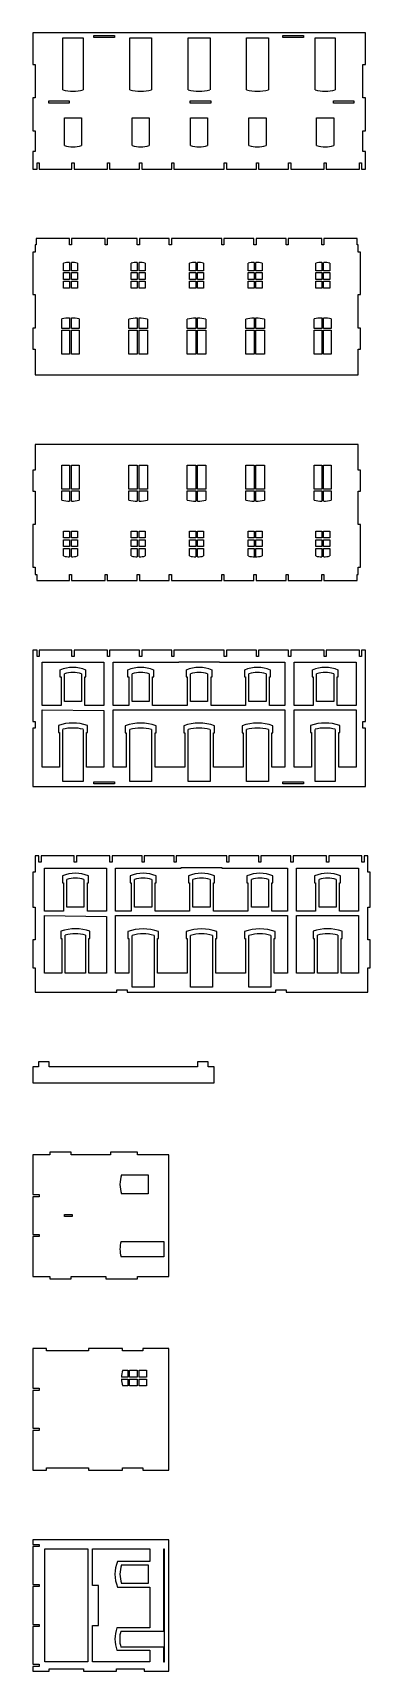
# Model space of a CAD drawing. Header units: millimetres. Extents: x 0 to 133, y -5 to 1876.
# Drawn here: x 10 to 107.2, y 927.4 to 1398.8 of the extents above; entities that cross this region are included whole.
import ezdxf

# ---------------------------------------------------------------- set-up
doc = ezdxf.new("R2010")
doc.units = ezdxf.units.MM
doc.layers.get('0').update_dxf_attribs({"linetype": 'CONTINUOUS'})

msp = doc.modelspace()

# ---------------------------------------------------------------- linework, layer by layer
for p, q in [((105.8, 1398.79), (10, 1398.79)), ((10, 1398.79), (10, 1389.7)), ((18.67, 1397.35), (24.5, 1397.35)), ((18.67, 1382.36), (18.67, 1397.35)), ((24.5, 1397.35), (24.5, 1382.36)), ((27.57, 1397.43), (27.57, 1398.05)), ((27.57, 1398.05), (33.5, 1398.05)), ((33.5, 1397.43), (27.57, 1397.43)), ((33.5, 1398.05), (33.5, 1397.43)), ((37.94, 1397.35), (44.23, 1397.35)), ((37.94, 1382.42), (37.94, 1397.35)), ((44.23, 1397.35), (44.23, 1382.42)), ((54.76, 1382.42), (54.76, 1397.35)), ((54.76, 1397.35), (61.05, 1397.35)), ((61.05, 1397.35), (61.05, 1382.42)), ((71.57, 1382.42), (71.57, 1397.35)), ((71.57, 1397.35), (77.86, 1397.35)), ((77.86, 1397.35), (77.86, 1382.42)), ((82.04, 1397.43), (82.04, 1398.05)), ((82.04, 1398.05), (87.96, 1398.05)), ((87.96, 1397.43), (82.04, 1397.43)), ((87.96, 1398.05), (87.96, 1397.43)), ((91.3, 1397.35), (97.14, 1397.35)), ((91.3, 1382.36), (91.3, 1397.35)), ((97.14, 1397.35), (97.14, 1382.36)), ((105.8, 1389.7), (105.8, 1398.79)), ((10, 1389.7), (10.7, 1389.7)), ((10.7, 1389.7), (10.7, 1380.08)), ((105.1, 1380.08), (105.1, 1389.7)), ((105.1, 1389.7), (105.8, 1389.7)), ((10.7, 1380.08), (10, 1380.08)), ((10, 1380.08), (10, 1370.6)), ((14.59, 1378.54), (14.59, 1379.17)), ((14.59, 1379.17), (20.51, 1379.17)), ((20.51, 1378.54), (14.59, 1378.54)), ((20.51, 1379.17), (20.51, 1378.54)), ((55.36, 1378.54), (55.36, 1379.17)), ((55.36, 1379.17), (61.28, 1379.17)), ((61.28, 1378.54), (55.36, 1378.54)), ((61.28, 1379.17), (61.28, 1378.54)), ((96.57, 1378.54), (96.57, 1379.17)), ((96.57, 1379.17), (102.5, 1379.17)), ((102.5, 1378.54), (96.57, 1378.54)), ((102.5, 1379.17), (102.5, 1378.54)), ((105.8, 1380.08), (105.1, 1380.08)), ((105.8, 1370.6), (105.8, 1380.08)), ((19.12, 1366.34), (19.12, 1374.31)), ((19.12, 1374.31), (24.05, 1374.31)), ((24.05, 1374.31), (24.05, 1366.34)), ((38.62, 1366.34), (38.62, 1374.31)), ((38.62, 1374.31), (43.55, 1374.31)), ((43.55, 1374.31), (43.55, 1366.34)), ((55.44, 1374.31), (60.36, 1374.31)), ((55.44, 1366.34), (55.44, 1374.31)), ((60.36, 1374.31), (60.36, 1366.34)), ((72.26, 1366.34), (72.26, 1374.31)), ((72.26, 1374.31), (77.18, 1374.31)), ((77.18, 1374.31), (77.18, 1366.34)), ((91.76, 1366.34), (91.76, 1374.31)), ((91.76, 1374.31), (96.68, 1374.31)), ((96.68, 1374.31), (96.68, 1366.34)), ((10, 1370.6), (10.7, 1370.6)), ((10.7, 1370.6), (10.7, 1364.62)), ((105.1, 1364.62), (105.1, 1370.6)), ((105.1, 1370.6), (105.8, 1370.6)), ((10.7, 1364.62), (10, 1364.62)), ((10, 1364.62), (10, 1359.58)), ((105.8, 1364.62), (105.1, 1364.62)), ((105.8, 1359.58), (105.8, 1364.62)), ((10, 1359.58), (11.23, 1359.58)), ((11.23, 1359.58), (11.23, 1361.39)), ((11.23, 1361.39), (11.86, 1361.39)), ((11.86, 1361.39), (11.86, 1359.58)), ((11.86, 1359.58), (21.27, 1359.58)), ((21.27, 1359.58), (21.27, 1361.39)), ((21.27, 1361.39), (21.9, 1361.39)), ((21.9, 1361.39), (21.9, 1359.58)), ((21.9, 1359.58), (31.52, 1359.58)), ((31.52, 1359.58), (31.52, 1361.39)), ((31.52, 1361.39), (32.15, 1361.39)), ((32.15, 1361.39), (32.15, 1359.58)), ((32.15, 1359.58), (40.77, 1359.58)), ((40.77, 1359.58), (40.77, 1361.39)), ((40.77, 1361.39), (41.4, 1361.39)), ((41.4, 1361.39), (41.4, 1359.58)), ((41.4, 1359.58), (50.02, 1359.58)), ((50.02, 1359.58), (50.02, 1361.39)), ((50.02, 1361.39), (50.65, 1361.39)), ((50.65, 1361.39), (50.65, 1359.58)), ((50.65, 1359.58), (65.16, 1359.58)), ((65.16, 1359.58), (65.16, 1361.39)), ((65.16, 1361.39), (65.78, 1361.39)), ((65.78, 1361.39), (65.78, 1359.58)), ((65.78, 1359.58), (74.41, 1359.58)), ((74.41, 1359.58), (74.41, 1361.39)), ((74.41, 1361.39), (75.03, 1361.39)), ((75.03, 1361.39), (75.03, 1359.58)), ((75.03, 1359.58), (83.66, 1359.58)), ((83.66, 1359.58), (83.66, 1361.39)), ((83.66, 1361.39), (84.28, 1361.39)), ((84.28, 1361.39), (84.28, 1359.58)), ((84.28, 1359.58), (93.91, 1359.58)), ((93.91, 1359.58), (93.91, 1361.39)), ((93.91, 1361.39), (94.53, 1361.39)), ((94.53, 1361.39), (94.53, 1359.58)), ((94.53, 1359.58), (104.09, 1359.58)), ((104.09, 1359.58), (104.09, 1361.39)), ((104.09, 1361.39), (104.72, 1361.39)), ((104.72, 1361.39), (104.72, 1359.58)), ((104.72, 1359.58), (105.8, 1359.58)), ((20.57, 1339.58), (11.01, 1339.58)), ((11.01, 1339.58), (11.01, 1337.77)), ((20.57, 1337.77), (20.57, 1339.58)), ((30.82, 1339.58), (21.2, 1339.58)), ((21.2, 1339.58), (21.2, 1337.77)), ((30.82, 1337.77), (30.82, 1339.58)), ((40.07, 1339.58), (31.45, 1339.58)), ((31.45, 1339.58), (31.45, 1337.77)), ((40.07, 1337.77), (40.07, 1339.58)), ((49.32, 1339.58), (40.7, 1339.58)), ((40.7, 1339.58), (40.7, 1337.77)), ((49.32, 1337.77), (49.32, 1339.58)), ((64.46, 1339.58), (49.95, 1339.58)), ((49.95, 1339.58), (49.95, 1337.77)), ((64.46, 1337.77), (64.46, 1339.58)), ((73.71, 1339.58), (65.08, 1339.58)), ((65.08, 1339.58), (65.08, 1337.77)), ((73.71, 1337.77), (73.71, 1339.58)), ((82.96, 1339.58), (74.33, 1339.58)), ((74.33, 1339.58), (74.33, 1337.77)), ((82.96, 1337.77), (82.96, 1339.58)), ((93.21, 1339.58), (83.58, 1339.58)), ((83.58, 1339.58), (83.58, 1337.77)), ((93.21, 1337.77), (93.21, 1339.58)), ((103.39, 1339.58), (93.83, 1339.58)), ((93.83, 1339.58), (93.83, 1337.77)), ((103.39, 1337.77), (103.39, 1339.58)), ((10.7, 1335.68), (10, 1335.68)), ((10, 1335.68), (10, 1323.46)), ((11.01, 1337.77), (10.7, 1337.77)), ((10.7, 1337.77), (10.7, 1335.68)), ((21.2, 1337.77), (20.57, 1337.77)), ((31.45, 1337.77), (30.82, 1337.77)), ((40.7, 1337.77), (40.07, 1337.77)), ((49.95, 1337.77), (49.32, 1337.77)), ((65.08, 1337.77), (64.46, 1337.77)), ((74.33, 1337.77), (73.71, 1337.77)), ((83.58, 1337.77), (82.96, 1337.77)), ((93.83, 1337.77), (93.21, 1337.77)), ((103.7, 1337.77), (103.39, 1337.77)), ((103.7, 1335.68), (103.7, 1337.77)), ((104.4, 1335.68), (103.7, 1335.68)), ((104.4, 1323.46), (104.4, 1335.68)), ((18.87, 1330.31), (18.87, 1332.47)), ((20.62, 1330.31), (18.87, 1330.31)), ((18.87, 1327.81), (18.87, 1329.78)), ((18.87, 1329.78), (20.62, 1329.78)), ((20.62, 1332.73), (20.62, 1330.31)), ((20.62, 1329.78), (20.62, 1327.81)), ((21.15, 1330.31), (21.15, 1332.73)), ((22.89, 1330.31), (21.15, 1330.31)), ((21.15, 1327.81), (21.15, 1329.78)), ((21.15, 1329.78), (22.89, 1329.78)), ((22.89, 1332.47), (22.89, 1330.31)), ((22.89, 1329.78), (22.89, 1327.81)), ((38.37, 1330.31), (38.37, 1332.47)), ((40.12, 1330.31), (38.37, 1330.31)), ((38.37, 1327.81), (38.37, 1329.78)), ((38.37, 1329.78), (40.12, 1329.78)), ((40.12, 1332.73), (40.12, 1330.31)), ((40.12, 1329.78), (40.12, 1327.81)), ((40.65, 1330.31), (40.65, 1332.73)), ((42.39, 1330.31), (40.65, 1330.31)), ((40.65, 1329.78), (42.39, 1329.78)), ((40.65, 1327.81), (40.65, 1329.78)), ((42.39, 1332.47), (42.39, 1330.31)), ((42.39, 1329.78), (42.39, 1327.81)), ((55.19, 1330.31), (55.19, 1332.47)), ((56.94, 1330.31), (55.19, 1330.31)), ((55.19, 1327.81), (55.19, 1329.78)), ((55.19, 1329.78), (56.94, 1329.78)), ((56.94, 1332.73), (56.94, 1330.31)), ((56.94, 1329.78), (56.94, 1327.81)), ((57.47, 1330.31), (57.47, 1332.73)), ((59.21, 1330.31), (57.47, 1330.31)), ((57.47, 1327.81), (57.47, 1329.78)), ((57.47, 1329.78), (59.21, 1329.78)), ((59.21, 1332.47), (59.21, 1330.31)), ((59.21, 1329.78), (59.21, 1327.81)), ((72.01, 1330.31), (72.01, 1332.47)), ((73.75, 1330.31), (72.01, 1330.31)), ((72.01, 1327.81), (72.01, 1329.78)), ((72.01, 1329.78), (73.75, 1329.78)), ((73.75, 1332.73), (73.75, 1330.31)), ((73.75, 1329.78), (73.75, 1327.81)), ((74.28, 1330.31), (74.28, 1332.73)), ((76.03, 1330.31), (74.28, 1330.31)), ((74.28, 1329.78), (76.03, 1329.78)), ((74.28, 1327.81), (74.28, 1329.78)), ((76.03, 1332.47), (76.03, 1330.31)), ((76.03, 1329.78), (76.03, 1327.81)), ((91.51, 1330.31), (91.51, 1332.47)), ((93.25, 1330.31), (91.51, 1330.31)), ((91.51, 1329.78), (93.25, 1329.78)), ((91.51, 1327.81), (91.51, 1329.78)), ((93.25, 1332.73), (93.25, 1330.31)), ((93.25, 1329.78), (93.25, 1327.81)), ((93.78, 1330.31), (93.78, 1332.73)), ((95.53, 1330.31), (93.78, 1330.31)), ((93.78, 1327.81), (93.78, 1329.78)), ((93.78, 1329.78), (95.53, 1329.78)), ((95.53, 1332.47), (95.53, 1330.31)), ((95.53, 1329.78), (95.53, 1327.81)), ((20.62, 1327.81), (18.87, 1327.81)), ((18.87, 1325.31), (18.87, 1327.28)), ((18.87, 1327.28), (20.62, 1327.28)), ((20.62, 1325.31), (18.87, 1325.31)), ((20.62, 1327.28), (20.62, 1325.31)), ((22.89, 1327.81), (21.15, 1327.81)), ((21.15, 1325.31), (21.15, 1327.28)), ((21.15, 1327.28), (22.89, 1327.28)), ((22.89, 1325.31), (21.15, 1325.31)), ((22.89, 1327.28), (22.89, 1325.31)), ((40.12, 1327.81), (38.37, 1327.81)), ((38.37, 1325.31), (38.37, 1327.28)), ((38.37, 1327.28), (40.12, 1327.28)), ((40.12, 1325.31), (38.37, 1325.31)), ((40.12, 1327.28), (40.12, 1325.31)), ((42.39, 1327.81), (40.65, 1327.81)), ((40.65, 1327.28), (42.39, 1327.28)), ((40.65, 1325.31), (40.65, 1327.28)), ((42.39, 1325.31), (40.65, 1325.31)), ((42.39, 1327.28), (42.39, 1325.31)), ((56.94, 1327.81), (55.19, 1327.81)), ((55.19, 1327.28), (56.94, 1327.28)), ((55.19, 1325.31), (55.19, 1327.28)), ((56.94, 1325.31), (55.19, 1325.31)), ((56.94, 1327.28), (56.94, 1325.31)), ((59.21, 1327.81), (57.47, 1327.81)), ((57.47, 1325.31), (57.47, 1327.28)), ((57.47, 1327.28), (59.21, 1327.28)), ((59.21, 1325.31), (57.47, 1325.31)), ((59.21, 1327.28), (59.21, 1325.31)), ((73.75, 1327.81), (72.01, 1327.81)), ((72.01, 1325.31), (72.01, 1327.28)), ((72.01, 1327.28), (73.75, 1327.28)), ((73.75, 1325.31), (72.01, 1325.31)), ((73.75, 1327.28), (73.75, 1325.31)), ((76.03, 1327.81), (74.28, 1327.81)), ((74.28, 1325.31), (74.28, 1327.28)), ((74.28, 1327.28), (76.03, 1327.28)), ((76.03, 1325.31), (74.28, 1325.31)), ((76.03, 1327.28), (76.03, 1325.31)), ((93.25, 1327.81), (91.51, 1327.81)), ((91.51, 1325.31), (91.51, 1327.28)), ((91.51, 1327.28), (93.25, 1327.28)), ((93.25, 1325.31), (91.51, 1325.31)), ((93.25, 1327.28), (93.25, 1325.31)), ((95.53, 1327.81), (93.78, 1327.81)), ((93.78, 1327.28), (95.53, 1327.28)), ((93.78, 1325.31), (93.78, 1327.28)), ((95.53, 1325.31), (93.78, 1325.31)), ((95.53, 1327.28), (95.53, 1325.31)), ((10, 1323.46), (10.7, 1323.46)), ((10.7, 1323.46), (10.7, 1313.79)), ((103.7, 1313.79), (103.7, 1323.46)), ((103.7, 1323.46), (104.4, 1323.46)), ((18.42, 1313.73), (18.42, 1316.45)), ((20.62, 1316.73), (20.62, 1313.73)), ((21.15, 1313.73), (21.15, 1316.73)), ((23.35, 1316.45), (23.35, 1313.73)), ((37.69, 1313.73), (37.69, 1316.39)), ((40.12, 1316.73), (40.12, 1313.73)), ((40.65, 1313.73), (40.65, 1316.73)), ((43.07, 1316.39), (43.07, 1313.73)), ((54.51, 1313.73), (54.51, 1316.39)), ((56.94, 1316.73), (56.94, 1313.73)), ((57.47, 1313.73), (57.47, 1316.73)), ((59.89, 1316.39), (59.89, 1313.73)), ((71.33, 1313.73), (71.33, 1316.39)), ((73.75, 1316.73), (73.75, 1313.73)), ((74.28, 1313.73), (74.28, 1316.73)), ((76.71, 1316.39), (76.71, 1313.73)), ((91.06, 1313.73), (91.06, 1316.45)), ((93.25, 1316.73), (93.25, 1313.73)), ((93.78, 1313.73), (93.78, 1316.73)), ((95.98, 1316.45), (95.98, 1313.73)), ((10.7, 1313.79), (10, 1313.79)), ((10, 1313.79), (10, 1307.76)), ((20.62, 1313.73), (18.42, 1313.73)), ((18.42, 1306.35), (18.42, 1313.2)), ((18.42, 1313.2), (20.62, 1313.2)), ((20.62, 1313.2), (20.62, 1306.35)), ((23.35, 1313.73), (21.15, 1313.73)), ((21.15, 1306.35), (21.15, 1313.2)), ((21.15, 1313.2), (23.35, 1313.2)), ((23.35, 1313.2), (23.35, 1306.35)), ((40.12, 1313.73), (37.69, 1313.73)), ((37.69, 1313.2), (40.12, 1313.2)), ((37.69, 1306.35), (37.69, 1313.2)), ((40.12, 1313.2), (40.12, 1306.35)), ((43.07, 1313.73), (40.65, 1313.73)), ((40.65, 1306.35), (40.65, 1313.2)), ((40.65, 1313.2), (43.07, 1313.2)), ((43.07, 1313.2), (43.07, 1306.35)), ((56.94, 1313.73), (54.51, 1313.73)), ((54.51, 1306.35), (54.51, 1313.2)), ((54.51, 1313.2), (56.94, 1313.2)), ((56.94, 1313.2), (56.94, 1306.35)), ((59.89, 1313.73), (57.47, 1313.73)), ((57.47, 1306.35), (57.47, 1313.2)), ((57.47, 1313.2), (59.89, 1313.2)), ((59.89, 1313.2), (59.89, 1306.35)), ((73.75, 1313.73), (71.33, 1313.73)), ((71.33, 1306.35), (71.33, 1313.2)), ((71.33, 1313.2), (73.75, 1313.2)), ((73.75, 1313.2), (73.75, 1306.35)), ((76.71, 1313.73), (74.28, 1313.73)), ((74.28, 1313.2), (76.71, 1313.2)), ((74.28, 1306.35), (74.28, 1313.2)), ((76.71, 1313.2), (76.71, 1306.35)), ((93.25, 1313.73), (91.06, 1313.73)), ((91.06, 1306.35), (91.06, 1313.2)), ((91.06, 1313.2), (93.25, 1313.2)), ((93.25, 1313.2), (93.25, 1306.35)), ((95.98, 1313.73), (93.78, 1313.73)), ((93.78, 1313.2), (95.98, 1313.2)), ((93.78, 1306.35), (93.78, 1313.2)), ((95.98, 1313.2), (95.98, 1306.35)), ((104.4, 1313.79), (103.7, 1313.79)), ((104.4, 1307.76), (104.4, 1313.79)), ((10, 1307.76), (10.7, 1307.76)), ((10.7, 1307.76), (10.7, 1300.37)), ((20.62, 1306.35), (18.42, 1306.35)), ((23.35, 1306.35), (21.15, 1306.35)), ((40.12, 1306.35), (37.69, 1306.35)), ((43.07, 1306.35), (40.65, 1306.35)), ((56.94, 1306.35), (54.51, 1306.35)), ((59.89, 1306.35), (57.47, 1306.35)), ((73.75, 1306.35), (71.33, 1306.35)), ((76.71, 1306.35), (74.28, 1306.35)), ((93.25, 1306.35), (91.06, 1306.35)), ((95.98, 1306.35), (93.78, 1306.35)), ((103.7, 1300.37), (103.7, 1307.76)), ((103.7, 1307.76), (104.4, 1307.76)), ((10.7, 1300.37), (103.7, 1300.37)), ((103.7, 1280.37), (10.7, 1280.37)), ((10.7, 1280.37), (10.7, 1272.98)), ((103.7, 1272.98), (103.7, 1280.37)), ((10.7, 1272.98), (10, 1272.98)), ((10, 1272.98), (10, 1266.94)), ((18.42, 1267.53), (18.42, 1274.38)), ((18.42, 1274.38), (20.62, 1274.38)), ((20.62, 1274.38), (20.62, 1267.53)), ((21.15, 1274.38), (23.35, 1274.38)), ((21.15, 1267.53), (21.15, 1274.38)), ((23.35, 1274.38), (23.35, 1267.53)), ((37.69, 1267.53), (37.69, 1274.38)), ((37.69, 1274.38), (40.12, 1274.38)), ((40.12, 1274.38), (40.12, 1267.53)), ((40.65, 1267.53), (40.65, 1274.38)), ((40.65, 1274.38), (43.07, 1274.38)), ((43.07, 1274.38), (43.07, 1267.53)), ((54.51, 1267.53), (54.51, 1274.38)), ((54.51, 1274.38), (56.94, 1274.38)), ((56.94, 1274.38), (56.94, 1267.53)), ((57.47, 1267.53), (57.47, 1274.38)), ((57.47, 1274.38), (59.89, 1274.38)), ((59.89, 1274.38), (59.89, 1267.53)), ((71.33, 1267.53), (71.33, 1274.38)), ((71.33, 1274.38), (73.75, 1274.38)), ((73.75, 1274.38), (73.75, 1267.53)), ((74.28, 1267.53), (74.28, 1274.38)), ((74.28, 1274.38), (76.71, 1274.38)), ((76.71, 1274.38), (76.71, 1267.53)), ((91.06, 1267.53), (91.06, 1274.38)), ((91.06, 1274.38), (93.25, 1274.38)), ((93.25, 1274.38), (93.25, 1267.53)), ((93.78, 1267.53), (93.78, 1274.38)), ((93.78, 1274.38), (95.98, 1274.38)), ((95.98, 1274.38), (95.98, 1267.53)), ((104.4, 1272.98), (103.7, 1272.98)), ((104.4, 1266.94), (104.4, 1272.98)), ((10, 1266.94), (10.7, 1266.94)), ((10.7, 1266.94), (10.7, 1257.28)), ((20.62, 1267.53), (18.42, 1267.53)), ((18.42, 1264.29), (18.42, 1267)), ((18.42, 1267), (20.62, 1267)), ((20.62, 1267), (20.62, 1264.01)), ((23.35, 1267.53), (21.15, 1267.53)), ((21.15, 1264.01), (21.15, 1267)), ((21.15, 1267), (23.35, 1267)), ((23.35, 1267), (23.35, 1264.29)), ((40.12, 1267.53), (37.69, 1267.53)), ((37.69, 1264.34), (37.69, 1267)), ((37.69, 1267), (40.12, 1267)), ((40.12, 1267), (40.12, 1264.01)), ((43.07, 1267.53), (40.65, 1267.53)), ((40.65, 1264.01), (40.65, 1267)), ((40.65, 1267), (43.07, 1267)), ((43.07, 1267), (43.07, 1264.34)), ((56.94, 1267.53), (54.51, 1267.53)), ((54.51, 1264.34), (54.51, 1267)), ((54.51, 1267), (56.94, 1267)), ((56.94, 1267), (56.94, 1264.01)), ((59.89, 1267.53), (57.47, 1267.53)), ((57.47, 1267), (59.89, 1267)), ((57.47, 1264.01), (57.47, 1267)), ((59.89, 1267), (59.89, 1264.34)), ((73.75, 1267.53), (71.33, 1267.53)), ((71.33, 1264.34), (71.33, 1267)), ((71.33, 1267), (73.75, 1267)), ((73.75, 1267), (73.75, 1264.01)), ((76.71, 1267.53), (74.28, 1267.53)), ((74.28, 1267), (76.71, 1267)), ((74.28, 1264.01), (74.28, 1267)), ((76.71, 1267), (76.71, 1264.34)), ((93.25, 1267.53), (91.06, 1267.53)), ((91.06, 1267), (93.25, 1267)), ((91.06, 1264.29), (91.06, 1267)), ((93.25, 1267), (93.25, 1264.01)), ((95.98, 1267.53), (93.78, 1267.53)), ((93.78, 1264.01), (93.78, 1267)), ((93.78, 1267), (95.98, 1267)), ((95.98, 1267), (95.98, 1264.29)), ((103.7, 1257.28), (103.7, 1266.94)), ((103.7, 1266.94), (104.4, 1266.94)), ((10.7, 1257.28), (10, 1257.28)), ((10, 1257.28), (10, 1245.06)), ((18.87, 1253.46), (18.87, 1255.43)), ((18.87, 1255.43), (20.62, 1255.43)), ((20.62, 1255.43), (20.62, 1253.46)), ((21.15, 1253.46), (21.15, 1255.43)), ((21.15, 1255.43), (22.89, 1255.43)), ((22.89, 1255.43), (22.89, 1253.46)), ((38.37, 1253.46), (38.37, 1255.43)), ((38.37, 1255.43), (40.12, 1255.43)), ((40.12, 1255.43), (40.12, 1253.46)), ((40.65, 1253.46), (40.65, 1255.43)), ((40.65, 1255.43), (42.39, 1255.43)), ((42.39, 1255.43), (42.39, 1253.46)), ((55.19, 1255.43), (56.94, 1255.43)), ((55.19, 1253.46), (55.19, 1255.43)), ((56.94, 1255.43), (56.94, 1253.46)), ((57.47, 1253.46), (57.47, 1255.43)), ((57.47, 1255.43), (59.21, 1255.43)), ((59.21, 1255.43), (59.21, 1253.46)), ((72.01, 1253.46), (72.01, 1255.43)), ((72.01, 1255.43), (73.75, 1255.43)), ((73.75, 1255.43), (73.75, 1253.46)), ((74.28, 1253.46), (74.28, 1255.43)), ((74.28, 1255.43), (76.03, 1255.43)), ((76.03, 1255.43), (76.03, 1253.46)), ((91.51, 1253.46), (91.51, 1255.43)), ((91.51, 1255.43), (93.25, 1255.43)), ((93.25, 1255.43), (93.25, 1253.46)), ((93.78, 1253.46), (93.78, 1255.43)), ((93.78, 1255.43), (95.53, 1255.43)), ((95.53, 1255.43), (95.53, 1253.46)), ((104.4, 1257.28), (103.7, 1257.28)), ((104.4, 1245.06), (104.4, 1257.28)), ((18.87, 1250.96), (18.87, 1252.93)), ((18.87, 1252.93), (20.62, 1252.93)), ((20.62, 1250.96), (18.87, 1250.96)), ((18.87, 1248.26), (18.87, 1250.43)), ((18.87, 1250.43), (20.62, 1250.43)), ((20.62, 1253.46), (18.87, 1253.46)), ((20.62, 1252.93), (20.62, 1250.96)), ((20.62, 1250.43), (20.62, 1248.01)), ((22.89, 1253.46), (21.15, 1253.46)), ((21.15, 1250.96), (21.15, 1252.93)), ((21.15, 1252.93), (22.89, 1252.93)), ((22.89, 1250.96), (21.15, 1250.96)), ((21.15, 1248.01), (21.15, 1250.43)), ((21.15, 1250.43), (22.89, 1250.43)), ((22.89, 1252.93), (22.89, 1250.96)), ((22.89, 1250.43), (22.89, 1248.26)), ((40.12, 1253.46), (38.37, 1253.46)), ((38.37, 1250.96), (38.37, 1252.93)), ((38.37, 1252.93), (40.12, 1252.93)), ((40.12, 1250.96), (38.37, 1250.96)), ((38.37, 1248.26), (38.37, 1250.43)), ((38.37, 1250.43), (40.12, 1250.43)), ((40.12, 1252.93), (40.12, 1250.96)), ((40.12, 1250.43), (40.12, 1248.01)), ((42.39, 1253.46), (40.65, 1253.46)), ((40.65, 1250.96), (40.65, 1252.93)), ((40.65, 1252.93), (42.39, 1252.93)), ((42.39, 1250.96), (40.65, 1250.96)), ((40.65, 1248.01), (40.65, 1250.43)), ((40.65, 1250.43), (42.39, 1250.43)), ((42.39, 1252.93), (42.39, 1250.96)), ((42.39, 1250.43), (42.39, 1248.26)), ((56.94, 1253.46), (55.19, 1253.46)), ((55.19, 1250.96), (55.19, 1252.93)), ((55.19, 1252.93), (56.94, 1252.93)), ((56.94, 1250.96), (55.19, 1250.96)), ((55.19, 1250.43), (56.94, 1250.43)), ((55.19, 1248.26), (55.19, 1250.43)), ((56.94, 1252.93), (56.94, 1250.96)), ((56.94, 1250.43), (56.94, 1248.01)), ((59.21, 1253.46), (57.47, 1253.46)), ((57.47, 1250.96), (57.47, 1252.93)), ((57.47, 1252.93), (59.21, 1252.93)), ((59.21, 1250.96), (57.47, 1250.96)), ((57.47, 1248.01), (57.47, 1250.43)), ((57.47, 1250.43), (59.21, 1250.43)), ((59.21, 1252.93), (59.21, 1250.96)), ((59.21, 1250.43), (59.21, 1248.26)), ((73.75, 1253.46), (72.01, 1253.46)), ((72.01, 1250.96), (72.01, 1252.93)), ((72.01, 1252.93), (73.75, 1252.93)), ((73.75, 1250.96), (72.01, 1250.96)), ((72.01, 1248.26), (72.01, 1250.43)), ((72.01, 1250.43), (73.75, 1250.43)), ((73.75, 1252.93), (73.75, 1250.96)), ((73.75, 1250.43), (73.75, 1248.1)), ((76.03, 1253.46), (74.28, 1253.46)), ((74.28, 1252.93), (76.03, 1252.93)), ((74.28, 1250.96), (74.28, 1252.93)), ((76.03, 1250.96), (74.28, 1250.96)), ((74.28, 1250.43), (76.03, 1250.43)), ((74.28, 1248.1), (74.28, 1250.43)), ((76.03, 1252.93), (76.03, 1250.96)), ((76.03, 1250.43), (76.03, 1248.26)), ((93.25, 1253.46), (91.51, 1253.46)), ((91.51, 1250.96), (91.51, 1252.93)), ((91.51, 1252.93), (93.25, 1252.93)), ((93.25, 1250.96), (91.51, 1250.96)), ((91.51, 1248.26), (91.51, 1250.43)), ((91.51, 1250.43), (93.25, 1250.43)), ((93.25, 1252.93), (93.25, 1250.96)), ((93.25, 1250.43), (93.25, 1248.01)), ((95.53, 1253.46), (93.78, 1253.46)), ((93.78, 1250.96), (93.78, 1252.93)), ((93.78, 1252.93), (95.53, 1252.93)), ((95.53, 1250.96), (93.78, 1250.96)), ((93.78, 1248.01), (93.78, 1250.43)), ((93.78, 1250.43), (95.53, 1250.43)), ((95.53, 1252.93), (95.53, 1250.96)), ((95.53, 1250.43), (95.53, 1248.26)), ((10, 1245.06), (10.7, 1245.06)), ((10.7, 1245.06), (10.7, 1242.97)), ((73.75, 1248.1), (74.28, 1248.1)), ((103.7, 1242.97), (103.7, 1245.06)), ((103.7, 1245.06), (104.4, 1245.06)), ((10.7, 1242.97), (11.16, 1242.97)), ((11.16, 1242.97), (11.16, 1241.16)), ((11.16, 1241.16), (20.57, 1241.16)), ((20.57, 1241.16), (20.57, 1242.97)), ((20.57, 1242.97), (21.2, 1242.97)), ((21.2, 1242.97), (21.2, 1241.16)), ((21.2, 1241.16), (30.82, 1241.16)), ((30.82, 1241.16), (30.82, 1242.97)), ((30.82, 1242.97), (31.45, 1242.97)), ((31.45, 1242.97), (31.45, 1241.16)), ((31.45, 1241.16), (40.07, 1241.16)), ((40.07, 1241.16), (40.07, 1242.97)), ((40.07, 1242.97), (40.7, 1242.97)), ((40.7, 1242.97), (40.7, 1241.16)), ((40.7, 1241.16), (49.32, 1241.16)), ((49.32, 1241.16), (49.32, 1242.97)), ((49.32, 1242.97), (49.95, 1242.97)), ((49.95, 1242.97), (49.95, 1241.16)), ((49.95, 1241.16), (64.46, 1241.16)), ((64.46, 1241.16), (64.46, 1242.97)), ((64.46, 1242.97), (65.08, 1242.97)), ((65.08, 1242.97), (65.08, 1241.16)), ((65.08, 1241.16), (73.71, 1241.16)), ((73.71, 1241.16), (73.71, 1242.97)), ((73.71, 1242.97), (74.33, 1242.97)), ((74.33, 1242.97), (74.33, 1241.16)), ((74.33, 1241.16), (82.96, 1241.16)), ((82.96, 1241.16), (82.96, 1242.97)), ((82.96, 1242.97), (83.58, 1242.97)), ((83.58, 1242.97), (83.58, 1241.16)), ((83.58, 1241.16), (93.21, 1241.16)), ((93.21, 1241.16), (93.21, 1242.97)), ((93.21, 1242.97), (93.83, 1242.97)), ((93.83, 1242.97), (93.83, 1241.16)), ((93.83, 1241.16), (103.39, 1241.16)), ((103.39, 1241.16), (103.39, 1242.97)), ((103.39, 1242.97), (103.7, 1242.97)), ((11.23, 1221.16), (10, 1221.16)), ((10, 1221.16), (10, 1200.66)), ((11.23, 1219.35), (11.23, 1221.16)), ((21.27, 1221.16), (11.86, 1221.16)), ((11.86, 1221.16), (11.86, 1219.35)), ((21.27, 1219.35), (21.27, 1221.16)), ((31.52, 1221.16), (21.9, 1221.16)), ((21.9, 1221.16), (21.9, 1219.35)), ((31.52, 1219.35), (31.52, 1221.16)), ((40.77, 1221.16), (32.15, 1221.16)), ((32.15, 1221.16), (32.15, 1219.35)), ((40.77, 1219.35), (40.77, 1221.16)), ((50.02, 1221.16), (41.4, 1221.16)), ((41.4, 1221.16), (41.4, 1219.35)), ((50.02, 1219.35), (50.02, 1221.16)), ((65.16, 1221.16), (50.65, 1221.16)), ((50.65, 1221.16), (50.65, 1219.35)), ((65.16, 1219.35), (65.16, 1221.16)), ((74.41, 1221.16), (65.78, 1221.16)), ((65.78, 1221.16), (65.78, 1219.35)), ((74.41, 1219.35), (74.41, 1221.16)), ((83.66, 1221.16), (75.03, 1221.16)), ((75.03, 1221.16), (75.03, 1219.35)), ((83.66, 1219.35), (83.66, 1221.16)), ((93.91, 1221.16), (84.28, 1221.16)), ((84.28, 1221.16), (84.28, 1219.35)), ((93.91, 1219.35), (93.91, 1221.16)), ((104.09, 1221.16), (94.53, 1221.16)), ((94.53, 1221.16), (94.53, 1219.35)), ((104.09, 1219.35), (104.09, 1221.16)), ((105.8, 1221.16), (104.72, 1221.16)), ((104.72, 1221.16), (104.72, 1219.35)), ((105.8, 1200.66), (105.8, 1221.16)), ((11.86, 1219.35), (11.23, 1219.35)), ((12.67, 1205.25), (12.67, 1217.67)), ((12.67, 1217.67), (30.5, 1217.67)), ((21.9, 1219.35), (21.27, 1219.35)), ((30.5, 1217.67), (30.5, 1205.25)), ((32.15, 1219.35), (31.52, 1219.35)), ((33.17, 1205.25), (33.17, 1217.67)), ((33.17, 1217.67), (52.06, 1217.67)), ((41.4, 1219.35), (40.77, 1219.35)), ((50.65, 1219.35), (50.02, 1219.35)), ((52.06, 1217.67), (52.06, 1217.83)), ((52.06, 1217.83), (63.75, 1217.83)), ((63.75, 1217.83), (63.75, 1217.67)), ((63.75, 1217.67), (82.64, 1217.67)), ((65.78, 1219.35), (65.16, 1219.35)), ((75.03, 1219.35), (74.41, 1219.35)), ((82.64, 1217.67), (82.64, 1205.25)), ((84.28, 1219.35), (83.66, 1219.35)), ((85.3, 1205.25), (85.3, 1217.67)), ((85.3, 1217.67), (103.14, 1217.67)), ((94.53, 1219.35), (93.91, 1219.35)), ((103.14, 1217.67), (103.14, 1205.25)), ((104.72, 1219.35), (104.09, 1219.35)), ((17.83, 1215.46), (17.83, 1213.47)), ((17.83, 1213.47), (18.14, 1213.47)), ((18.14, 1213.47), (18.14, 1205.25)), ((19.12, 1206.43), (19.12, 1214.39)), ((24.05, 1214.39), (24.05, 1206.43)), ((25.03, 1205.25), (25.03, 1213.47)), ((25.03, 1213.47), (25.33, 1213.47)), ((25.33, 1213.47), (25.33, 1215.46)), ((37.33, 1215.46), (37.33, 1213.47)), ((37.33, 1213.47), (37.64, 1213.47)), ((37.64, 1213.47), (37.64, 1205.25)), ((38.62, 1206.43), (38.62, 1214.39)), ((43.55, 1214.39), (43.55, 1206.43)), ((44.53, 1205.25), (44.53, 1213.47)), ((44.53, 1213.47), (44.83, 1213.47)), ((44.83, 1213.47), (44.83, 1215.46)), ((54.15, 1215.46), (54.15, 1213.47)), ((54.15, 1213.47), (54.45, 1213.47)), ((54.45, 1213.47), (54.45, 1205.25)), ((55.44, 1206.43), (55.44, 1214.39)), ((60.36, 1214.39), (60.36, 1206.43)), ((61.35, 1205.25), (61.35, 1213.47)), ((61.35, 1213.47), (61.65, 1213.47)), ((61.65, 1213.47), (61.65, 1215.46)), ((70.97, 1215.46), (70.97, 1213.47)), ((70.97, 1213.47), (71.27, 1213.47)), ((71.27, 1213.47), (71.27, 1205.25)), ((72.26, 1206.43), (72.26, 1214.39)), ((77.18, 1214.39), (77.18, 1206.43)), ((78.17, 1205.25), (78.17, 1213.47)), ((78.17, 1213.47), (78.47, 1213.47)), ((78.47, 1213.47), (78.47, 1215.46)), ((90.47, 1215.46), (90.47, 1213.47)), ((90.47, 1213.47), (90.77, 1213.47)), ((90.77, 1213.47), (90.77, 1205.25)), ((91.76, 1206.43), (91.76, 1214.39)), ((96.68, 1214.39), (96.68, 1206.43)), ((97.67, 1205.25), (97.67, 1213.47)), ((97.67, 1213.47), (97.97, 1213.47)), ((97.97, 1213.47), (97.97, 1215.46)), ((18.14, 1205.25), (12.67, 1205.25)), ((12.67, 1187.48), (12.67, 1203.99)), ((12.67, 1203.99), (30.5, 1203.79)), ((24.05, 1206.43), (19.12, 1206.43)), ((30.5, 1205.25), (25.03, 1205.25)), ((30.5, 1203.79), (30.5, 1187.48)), ((37.64, 1205.25), (33.17, 1205.25)), ((33.17, 1187.48), (33.17, 1203.99)), ((33.17, 1203.99), (82.64, 1203.99)), ((43.55, 1206.43), (38.62, 1206.43)), ((54.45, 1205.25), (44.53, 1205.25)), ((60.36, 1206.43), (55.44, 1206.43)), ((71.27, 1205.25), (61.35, 1205.25)), ((77.18, 1206.43), (72.26, 1206.43)), ((82.64, 1205.25), (78.17, 1205.25)), ((82.64, 1203.99), (82.64, 1187.48)), ((90.77, 1205.25), (85.3, 1205.25)), ((85.3, 1187.48), (85.3, 1203.99)), ((85.3, 1203.99), (103.14, 1203.99)), ((96.68, 1206.43), (91.76, 1206.43)), ((103.14, 1205.25), (97.67, 1205.25)), ((103.14, 1203.99), (103.14, 1187.48)), ((10, 1200.66), (10.7, 1200.66)), ((10.7, 1198.73), (10, 1198.73)), ((10, 1198.73), (10, 1181.95)), ((10.7, 1200.66), (10.7, 1198.73)), ((17.38, 1199.49), (17.38, 1197.46)), ((17.38, 1197.46), (17.68, 1197.46)), ((17.68, 1197.46), (17.68, 1187.48)), ((18.67, 1183.38), (18.67, 1198.38)), ((24.5, 1198.38), (24.5, 1183.38)), ((25.48, 1187.48), (25.48, 1197.46)), ((25.48, 1197.46), (25.79, 1197.46)), ((25.79, 1197.46), (25.79, 1199.49)), ((36.65, 1199.41), (36.65, 1197.4)), ((36.65, 1197.4), (36.95, 1197.4)), ((36.95, 1197.4), (36.95, 1187.48)), ((37.94, 1183.38), (37.94, 1198.32)), ((44.23, 1198.32), (44.23, 1183.38)), ((45.21, 1187.48), (45.21, 1197.4)), ((45.21, 1197.4), (45.51, 1197.4)), ((45.51, 1197.4), (45.51, 1199.41)), ((53.47, 1199.41), (53.47, 1197.4)), ((53.47, 1197.4), (53.77, 1197.4)), ((53.77, 1197.4), (53.77, 1187.48)), ((54.76, 1183.38), (54.76, 1198.32)), ((61.05, 1198.32), (61.05, 1183.38)), ((62.03, 1187.48), (62.03, 1197.4)), ((62.03, 1197.4), (62.33, 1197.4)), ((62.33, 1197.4), (62.33, 1199.41)), ((70.29, 1199.41), (70.29, 1197.4)), ((70.29, 1197.4), (70.59, 1197.4)), ((70.59, 1197.4), (70.59, 1187.48)), ((71.57, 1183.38), (71.57, 1198.32)), ((77.86, 1198.32), (77.86, 1183.38)), ((78.85, 1187.48), (78.85, 1197.4)), ((78.85, 1197.4), (79.15, 1197.4)), ((79.15, 1197.4), (79.15, 1199.41)), ((90.02, 1199.49), (90.02, 1197.46)), ((90.02, 1197.46), (90.32, 1197.46)), ((90.32, 1197.46), (90.32, 1187.48)), ((91.3, 1183.38), (91.3, 1198.38)), ((97.14, 1198.38), (97.14, 1183.38)), ((98.12, 1187.48), (98.12, 1197.46)), ((98.12, 1197.46), (98.42, 1197.46)), ((98.42, 1197.46), (98.42, 1199.49)), ((105.1, 1198.73), (105.1, 1200.66)), ((105.1, 1200.66), (105.8, 1200.66)), ((105.8, 1198.73), (105.1, 1198.73)), ((105.8, 1181.95), (105.8, 1198.73)), ((17.68, 1187.48), (12.67, 1187.48)), ((24.5, 1183.38), (18.67, 1183.38)), ((30.5, 1187.48), (25.48, 1187.48)), ((27.57, 1182.68), (27.57, 1183.31)), ((27.57, 1183.31), (33.5, 1183.31)), ((36.95, 1187.48), (33.17, 1187.48)), ((33.5, 1183.31), (33.5, 1182.68)), ((44.23, 1183.38), (37.94, 1183.38)), ((53.77, 1187.48), (45.21, 1187.48)), ((61.05, 1183.38), (54.76, 1183.38)), ((70.59, 1187.48), (62.03, 1187.48)), ((77.86, 1183.38), (71.57, 1183.38)), ((82.64, 1187.48), (78.85, 1187.48)), ((82.04, 1182.68), (82.04, 1183.31)), ((82.04, 1183.31), (87.96, 1183.31)), ((90.32, 1187.48), (85.3, 1187.48)), ((87.96, 1183.31), (87.96, 1182.68)), ((97.14, 1183.38), (91.3, 1183.38)), ((103.14, 1187.48), (98.12, 1187.48)), ((10, 1181.95), (105.8, 1181.95)), ((33.5, 1182.68), (27.57, 1182.68)), ((87.96, 1182.68), (82.04, 1182.68)), ((11.78, 1161.95), (10.7, 1161.95)), ((10.7, 1161.95), (10.7, 1157.29)), ((11.78, 1160.14), (11.78, 1161.95)), ((12.41, 1160.14), (11.78, 1160.14)), ((21.97, 1161.95), (12.41, 1161.95)), ((12.41, 1161.95), (12.41, 1160.14)), ((21.97, 1160.14), (21.97, 1161.95)), ((22.6, 1160.14), (21.97, 1160.14)), ((32.22, 1161.95), (22.6, 1161.95)), ((22.6, 1161.95), (22.6, 1160.14)), ((32.22, 1160.14), (32.22, 1161.95)), ((32.85, 1160.14), (32.22, 1160.14)), ((41.47, 1161.95), (32.85, 1161.95)), ((32.85, 1161.95), (32.85, 1160.14)), ((41.47, 1160.14), (41.47, 1161.95)), ((42.1, 1160.14), (41.47, 1160.14)), ((50.72, 1161.95), (42.1, 1161.95)), ((42.1, 1161.95), (42.1, 1160.14)), ((50.72, 1160.14), (50.72, 1161.95)), ((51.35, 1160.14), (50.72, 1160.14)), ((65.86, 1161.95), (51.35, 1161.95)), ((51.35, 1161.95), (51.35, 1160.14)), ((65.86, 1160.14), (65.86, 1161.95)), ((66.48, 1160.14), (65.86, 1160.14)), ((75.11, 1161.95), (66.48, 1161.95)), ((66.48, 1161.95), (66.48, 1160.14)), ((75.11, 1160.14), (75.11, 1161.95)), ((75.73, 1160.14), (75.11, 1160.14)), ((84.36, 1161.95), (75.73, 1161.95)), ((75.73, 1161.95), (75.73, 1160.14)), ((84.36, 1160.14), (84.36, 1161.95)), ((84.98, 1160.14), (84.36, 1160.14)), ((94.61, 1161.95), (84.98, 1161.95)), ((84.98, 1161.95), (84.98, 1160.14)), ((94.61, 1160.14), (94.61, 1161.95)), ((95.23, 1160.14), (94.61, 1160.14)), ((104.79, 1161.95), (95.23, 1161.95)), ((95.23, 1161.95), (95.23, 1160.14)), ((104.79, 1160.14), (104.79, 1161.95)), ((105.42, 1160.14), (104.79, 1160.14)), ((106.5, 1161.95), (105.42, 1161.95)), ((105.42, 1161.95), (105.42, 1160.14)), ((106.5, 1157.29), (106.5, 1161.95)), ((10.7, 1157.29), (10, 1157.29)), ((10, 1157.29), (10, 1147.21)), ((13.37, 1146.04), (13.37, 1158.46)), ((13.37, 1158.46), (31.2, 1158.46)), ((18.53, 1156.25), (18.53, 1154.26)), ((19.82, 1147.22), (19.82, 1155.18)), ((24.75, 1155.18), (24.75, 1147.22)), ((26.03, 1154.26), (26.03, 1156.25)), ((31.2, 1158.46), (31.2, 1146.04)), ((33.87, 1146.04), (33.87, 1158.46)), ((33.87, 1158.46), (52.76, 1158.46)), ((38.03, 1156.25), (38.03, 1154.26)), ((39.32, 1147.22), (39.32, 1155.18)), ((44.25, 1155.18), (44.25, 1147.22)), ((45.53, 1154.26), (45.53, 1156.25)), ((52.76, 1158.46), (52.76, 1158.62)), ((52.76, 1158.62), (64.45, 1158.62)), ((54.85, 1156.25), (54.85, 1154.26)), ((56.14, 1147.22), (56.14, 1155.18)), ((61.06, 1155.18), (61.06, 1147.22)), ((62.35, 1154.26), (62.35, 1156.25)), ((64.45, 1158.62), (64.45, 1158.46)), ((64.45, 1158.46), (83.34, 1158.46)), ((71.67, 1156.25), (71.67, 1154.26)), ((72.96, 1147.22), (72.96, 1155.18)), ((77.88, 1155.18), (77.88, 1147.22)), ((79.17, 1154.26), (79.17, 1156.25)), ((83.34, 1158.46), (83.34, 1146.04)), ((86, 1146.04), (86, 1158.46)), ((86, 1158.46), (103.84, 1158.46)), ((91.17, 1156.25), (91.17, 1154.26)), ((92.46, 1147.22), (92.46, 1155.18)), ((97.38, 1155.18), (97.38, 1147.22)), ((98.67, 1154.26), (98.67, 1156.25)), ((103.84, 1158.46), (103.84, 1146.04)), ((107.2, 1157.29), (106.5, 1157.29)), ((107.2, 1147.21), (107.2, 1157.29)), ((18.53, 1154.26), (18.84, 1154.26)), ((18.84, 1154.26), (18.84, 1146.04)), ((25.73, 1154.26), (26.03, 1154.26)), ((25.73, 1146.04), (25.73, 1154.26)), ((38.03, 1154.26), (38.34, 1154.26)), ((38.34, 1154.26), (38.34, 1146.04)), ((45.23, 1146.04), (45.23, 1154.26)), ((45.23, 1154.26), (45.53, 1154.26)), ((54.85, 1154.26), (55.15, 1154.26)), ((55.15, 1154.26), (55.15, 1146.04)), ((62.05, 1146.04), (62.05, 1154.26)), ((62.05, 1154.26), (62.35, 1154.26)), ((71.67, 1154.26), (71.97, 1154.26)), ((71.97, 1154.26), (71.97, 1146.04)), ((78.87, 1146.04), (78.87, 1154.26)), ((78.87, 1154.26), (79.17, 1154.26)), ((91.17, 1154.26), (91.47, 1154.26)), ((91.47, 1154.26), (91.47, 1146.04)), ((98.37, 1146.04), (98.37, 1154.26)), ((98.37, 1154.26), (98.67, 1154.26)), ((10, 1147.21), (10.7, 1147.21)), ((10.7, 1147.21), (10.7, 1137.86)), ((18.84, 1146.04), (13.37, 1146.04)), ((24.75, 1147.22), (19.82, 1147.22)), ((31.2, 1146.04), (25.73, 1146.04)), ((38.34, 1146.04), (33.87, 1146.04)), ((44.25, 1147.22), (39.32, 1147.22)), ((55.15, 1146.04), (45.23, 1146.04)), ((61.06, 1147.22), (56.14, 1147.22)), ((71.97, 1146.04), (62.05, 1146.04)), ((77.88, 1147.22), (72.96, 1147.22)), ((83.34, 1146.04), (78.87, 1146.04)), ((91.47, 1146.04), (86, 1146.04)), ((97.38, 1147.22), (92.46, 1147.22)), ((103.84, 1146.04), (98.37, 1146.04)), ((106.5, 1137.86), (106.5, 1147.21)), ((106.5, 1147.21), (107.2, 1147.21)), ((13.37, 1128.26), (13.37, 1144.78)), ((13.37, 1144.78), (31.2, 1144.58)), ((31.2, 1144.58), (31.2, 1128.26)), ((33.87, 1128.26), (33.87, 1144.78)), ((33.87, 1144.78), (83.34, 1144.78)), ((83.34, 1144.78), (83.34, 1128.26)), ((86, 1128.26), (86, 1144.78)), ((86, 1144.78), (103.84, 1144.78)), ((103.84, 1144.78), (103.84, 1128.26)), ((10.7, 1137.86), (10, 1137.86)), ((10, 1137.86), (10, 1129.79)), ((18.08, 1140.28), (18.08, 1138.25)), ((18.08, 1138.25), (18.38, 1138.25)), ((18.38, 1138.25), (18.38, 1128.26)), ((19.37, 1128.26), (19.37, 1139.17)), ((25.2, 1139.17), (25.2, 1128.26)), ((26.18, 1128.26), (26.18, 1138.25)), ((26.18, 1138.25), (26.49, 1138.25)), ((26.49, 1138.25), (26.49, 1140.28)), ((37.35, 1140.2), (37.35, 1138.19)), ((37.35, 1138.19), (37.65, 1138.19)), ((37.65, 1138.19), (37.65, 1128.26)), ((38.64, 1124.17), (38.64, 1139.11)), ((44.93, 1139.11), (44.93, 1124.17)), ((45.91, 1128.26), (45.91, 1138.19)), ((45.91, 1138.19), (46.21, 1138.19)), ((46.21, 1138.19), (46.21, 1140.2)), ((54.17, 1140.2), (54.17, 1138.19)), ((54.17, 1138.19), (54.47, 1138.19)), ((54.47, 1138.19), (54.47, 1128.26)), ((55.46, 1124.17), (55.46, 1139.11)), ((61.75, 1139.11), (61.75, 1124.17)), ((62.73, 1128.26), (62.73, 1138.19)), ((62.73, 1138.19), (63.03, 1138.19)), ((63.03, 1138.19), (63.03, 1140.2)), ((70.99, 1140.2), (70.99, 1138.19)), ((70.99, 1138.19), (71.29, 1138.19)), ((71.29, 1138.19), (71.29, 1128.26)), ((72.27, 1124.17), (72.27, 1139.11)), ((78.56, 1139.11), (78.56, 1124.17)), ((79.55, 1128.26), (79.55, 1138.19)), ((79.55, 1138.19), (79.85, 1138.19)), ((79.85, 1138.19), (79.85, 1140.2)), ((90.72, 1140.28), (90.72, 1138.25)), ((90.72, 1138.25), (91.02, 1138.25)), ((91.02, 1138.25), (91.02, 1128.26)), ((92, 1128.26), (92, 1139.17)), ((97.84, 1139.17), (97.84, 1128.26)), ((98.82, 1128.26), (98.82, 1138.25)), ((98.82, 1138.25), (99.12, 1138.25)), ((99.12, 1138.25), (99.12, 1140.28)), ((107.2, 1137.86), (106.5, 1137.86)), ((107.2, 1129.79), (107.2, 1137.86)), ((10, 1129.79), (10.7, 1129.79)), ((10.7, 1129.79), (10.7, 1122.73)), ((18.38, 1128.26), (13.37, 1128.26)), ((25.2, 1128.26), (19.37, 1128.26)), ((31.2, 1128.26), (26.18, 1128.26)), ((37.65, 1128.26), (33.87, 1128.26)), ((54.47, 1128.26), (45.91, 1128.26)), ((71.29, 1128.26), (62.73, 1128.26)), ((83.34, 1128.26), (79.55, 1128.26)), ((91.02, 1128.26), (86, 1128.26)), ((97.84, 1128.26), (92, 1128.26)), ((103.84, 1128.26), (98.82, 1128.26)), ((106.5, 1122.73), (106.5, 1129.79)), ((106.5, 1129.79), (107.2, 1129.79)), ((10.7, 1122.73), (34.22, 1122.73)), ((34.22, 1122.73), (34.22, 1123.43)), ((34.22, 1123.43), (37.15, 1123.43)), ((37.15, 1123.43), (37.15, 1122.73)), ((37.15, 1122.73), (80.05, 1122.73)), ((44.93, 1124.17), (38.64, 1124.17)), ((61.75, 1124.17), (55.46, 1124.17)), ((78.56, 1124.17), (72.27, 1124.17)), ((80.05, 1122.73), (80.05, 1123.43)), ((80.05, 1123.43), (82.98, 1123.43)), ((82.98, 1123.43), (82.98, 1122.73)), ((82.98, 1122.73), (106.5, 1122.73)), ((11.65, 1101.33), (10, 1101.33)), ((10, 1101.33), (10, 1096.71)), ((14.73, 1102.73), (11.65, 1102.73)), ((11.65, 1102.73), (11.65, 1101.33)), ((14.73, 1101.33), (14.73, 1102.73)), ((57.48, 1101.33), (14.73, 1101.33)), ((60.56, 1102.73), (57.48, 1102.73)), ((57.48, 1102.73), (57.48, 1101.33)), ((60.56, 1101.33), (60.56, 1102.73)), ((62.21, 1101.33), (60.56, 1101.33)), ((62.21, 1096.71), (62.21, 1101.33)), ((10, 1096.71), (62.21, 1096.71)), ((14.97, 1076.01), (10, 1076.01)), ((10, 1076.01), (10, 1064.55)), ((21.09, 1076.71), (14.97, 1076.71)), ((14.97, 1076.71), (14.97, 1076.01)), ((21.09, 1076.01), (21.09, 1076.71)), ((32.43, 1076.01), (21.09, 1076.01)), ((40.19, 1076.71), (32.43, 1076.71)), ((32.43, 1076.71), (32.43, 1076.01)), ((40.19, 1076.01), (40.19, 1076.71)), ((49.21, 1076.01), (40.19, 1076.01)), ((49.21, 1040.98), (49.21, 1076.01)), ((35.58, 1070.17), (43.23, 1070.17)), ((43.23, 1070.17), (43.23, 1064.79)), ((10, 1064.55), (11.81, 1064.55)), ((11.81, 1063.93), (10, 1063.93)), ((10, 1063.93), (10, 1053.06)), ((11.81, 1064.55), (11.81, 1063.93)), ((43.23, 1064.79), (35.58, 1064.79)), ((19.17, 1058.19), (19.17, 1058.8)), ((19.17, 1058.8), (21.37, 1058.8)), ((21.37, 1058.19), (19.17, 1058.19)), ((21.37, 1058.8), (21.37, 1058.19)), ((10, 1053.06), (11.81, 1053.06)), ((11.81, 1052.44), (10, 1052.44)), ((10, 1052.44), (10, 1040.98)), ((11.81, 1053.06), (11.81, 1052.44)), ((35.43, 1051.08), (47.77, 1051.08)), ((47.77, 1046.6), (35.43, 1046.6)), ((47.77, 1051.08), (47.77, 1046.6)), ((10, 1040.98), (14.97, 1040.98)), ((14.97, 1040.98), (14.97, 1040.28)), ((14.97, 1040.28), (21.09, 1040.28)), ((21.09, 1040.28), (21.09, 1040.98)), ((21.09, 1040.98), (31.08, 1040.98)), ((31.08, 1040.98), (31.08, 1040.28)), ((31.08, 1040.28), (40.19, 1040.28)), ((40.19, 1040.28), (40.19, 1040.98)), ((40.19, 1040.98), (49.21, 1040.98)), ((13.97, 1020.28), (10, 1020.28)), ((10, 1020.28), (10, 1008.81)), ((13.97, 1019.58), (13.97, 1020.28)), ((26.05, 1019.58), (13.97, 1019.58)), ((35.86, 1020.28), (26.05, 1020.28)), ((26.05, 1020.28), (26.05, 1019.58)), ((35.86, 1019.58), (35.86, 1020.28)), ((41.75, 1019.58), (35.86, 1019.58)), ((49.21, 1020.28), (41.75, 1020.28)), ((41.75, 1020.28), (41.75, 1019.58)), ((49.21, 985.24), (49.21, 1020.28)), ((35.91, 1013.98), (37.38, 1013.98)), ((37.38, 1013.98), (37.38, 1012)), ((37.91, 1013.98), (40.1, 1013.98)), ((37.91, 1012), (37.91, 1013.98)), ((40.1, 1013.98), (40.1, 1012)), ((40.63, 1013.98), (42.77, 1013.98)), ((40.63, 1012), (40.63, 1013.98)), ((42.77, 1013.98), (42.77, 1012)), ((10, 1008.81), (11.81, 1008.81)), ((11.81, 1008.81), (11.81, 1008.19)), ((37.38, 1012), (35.58, 1012)), ((35.58, 1011.47), (37.38, 1011.47)), ((37.38, 1009.5), (35.91, 1009.5)), ((37.38, 1011.47), (37.38, 1009.5)), ((40.1, 1012), (37.91, 1012)), ((37.91, 1009.5), (37.91, 1011.47)), ((37.91, 1011.47), (40.1, 1011.47)), ((40.1, 1009.5), (37.91, 1009.5)), ((40.1, 1011.47), (40.1, 1009.5)), ((42.77, 1012), (40.63, 1012)), ((40.63, 1009.5), (40.63, 1011.47)), ((40.63, 1011.47), (42.77, 1011.47)), ((42.77, 1009.5), (40.63, 1009.5)), ((42.77, 1011.47), (42.77, 1009.5)), ((11.81, 1008.19), (10, 1008.19)), ((10, 1008.19), (10, 997.32)), ((10, 997.32), (11.81, 997.32)), ((11.81, 996.7), (10, 996.7)), ((10, 996.7), (10, 985.24)), ((11.81, 997.32), (11.81, 996.7)), ((10, 985.24), (13.97, 985.24)), ((13.97, 985.24), (13.97, 985.94)), ((13.97, 985.94), (26.05, 985.94)), ((26.05, 985.94), (26.05, 985.24)), ((26.05, 985.24), (35.86, 985.24)), ((35.86, 985.24), (35.86, 985.94)), ((35.86, 985.94), (41.75, 985.94)), ((41.75, 985.94), (41.75, 985.24)), ((41.75, 985.24), (49.21, 985.24)), ((49.21, 965.24), (10, 965.24)), ((10, 965.24), (10, 963.87)), ((10, 963.87), (11.81, 963.87)), ((10, 963.24), (10, 952.38)), ((11.81, 963.24), (10, 963.24)), ((11.81, 963.87), (11.81, 963.24)), ((13.48, 962.57), (25.91, 962.57)), ((13.48, 930.06), (13.48, 962.57)), ((25.91, 962.57), (25.91, 930.06)), ((27.17, 952.04), (27.17, 962.57)), ((27.17, 962.57), (43.7, 962.57)), ((43.7, 962.57), (43.7, 958.98)), ((47.75, 938.97), (47.75, 962.65)), ((47.75, 962.65), (47.85, 962.65)), ((47.85, 962.65), (47.85, 929.99)), ((49.21, 927.4), (49.21, 965.24)), ((43.7, 958.98), (34.41, 958.98)), ((35.58, 957.99), (43.23, 957.99)), ((43.23, 957.99), (43.23, 952.61)), ((10, 952.38), (11.81, 952.38)), ((11.81, 952.38), (11.81, 951.75)), ((43.23, 952.61), (35.58, 952.61)), ((11.81, 951.75), (10, 951.75)), ((10, 951.75), (10, 940.88)), ((28.98, 952.04), (27.17, 952.04)), ((28.98, 940.6), (28.98, 952.04)), ((34.41, 951.63), (43.7, 951.63)), ((43.7, 951.63), (43.7, 939.88)), ((10, 940.88), (11.81, 940.88)), ((11.81, 940.26), (10, 940.26)), ((10, 940.26), (10, 929.39)), ((11.81, 940.88), (11.81, 940.26)), ((27.17, 940.6), (28.98, 940.6)), ((27.17, 930.06), (27.17, 940.6)), ((43.7, 939.88), (34.24, 939.88)), ((35.38, 938.97), (47.75, 938.97)), ((34.24, 933.44), (43.7, 933.44)), ((47.75, 934.35), (35.38, 934.35)), ((43.7, 933.44), (43.7, 930.06)), ((47.75, 929.99), (47.75, 934.35)), ((10, 929.39), (11.81, 929.39)), ((11.81, 928.77), (10, 928.77)), ((10, 928.77), (10, 927.4)), ((11.81, 929.39), (11.81, 928.77)), ((25.91, 930.06), (13.48, 930.06)), ((43.7, 930.06), (27.17, 930.06)), ((47.85, 929.99), (47.75, 929.99)), ((10, 927.4), (14.73, 927.4)), ((14.73, 927.4), (14.73, 928.1)), ((14.73, 928.1), (24.66, 928.1)), ((24.66, 928.1), (24.66, 927.4)), ((24.66, 927.4), (34.16, 927.4)), ((34.16, 927.4), (34.16, 928.1)), ((34.16, 928.1), (42.08, 928.1)), ((42.08, 928.1), (42.08, 927.4)), ((42.08, 927.4), (49.21, 927.4))]:
    msp.add_line(p, q)
for centre, radius, start, end in [((21.58, 1393.3), 11.33, 255.0753, 284.9247), ((41.08, 1393.3), 11.33, 253.882, 286.118), ((57.9, 1393.3), 11.33, 253.882, 286.118), ((74.72, 1393.3), 11.33, 253.882, 286.118), ((94.22, 1393.3), 11.33, 255.0753, 284.9247), ((21.58, 1374.34), 8.37, 252.8935, 287.1065), ((41.08, 1374.34), 8.37, 252.8935, 287.1065), ((57.9, 1374.34), 8.37, 252.8935, 287.1065), ((74.72, 1374.34), 8.37, 252.8935, 287.1065), ((94.22, 1374.34), 8.37, 252.8935, 287.1065), ((20.88, 1324.82), 7.92, 91.9165, 104.6921), ((20.88, 1324.82), 7.92, 75.3079, 88.0835), ((40.38, 1324.82), 7.92, 91.9165, 104.6921), ((40.38, 1324.82), 7.92, 75.3079, 88.0835), ((57.2, 1324.82), 7.92, 91.9165, 104.6921), ((57.2, 1324.82), 7.92, 75.3079, 88.0835), ((74.02, 1324.82), 7.92, 91.9165, 104.6921), ((74.02, 1324.82), 7.92, 75.3079, 88.0835), ((93.52, 1324.82), 7.92, 91.9165, 104.6921), ((93.52, 1324.82), 7.92, 75.3079, 88.0835), ((20.88, 1305.86), 10.87, 91.3956, 103.0916), ((20.88, 1305.86), 10.87, 76.9084, 88.6044), ((40.38, 1305.86), 10.87, 91.3956, 104.3245), ((40.38, 1305.86), 10.87, 75.6755, 88.6044), ((57.2, 1305.86), 10.87, 91.3956, 104.3245), ((57.2, 1305.86), 10.87, 75.6755, 88.6044), ((74.02, 1305.86), 10.87, 91.3956, 104.3245), ((74.02, 1305.86), 10.87, 75.6755, 88.6044), ((93.52, 1305.86), 10.87, 91.3956, 103.0916), ((93.52, 1305.86), 10.87, 76.9084, 88.6044), ((20.88, 1274.88), 10.87, 256.9084, 268.6044), ((20.88, 1274.88), 10.87, 271.3956, 283.0916), ((40.38, 1274.88), 10.87, 255.6755, 268.6044), ((40.38, 1274.88), 10.87, 271.3956, 284.3245), ((57.2, 1274.88), 10.87, 255.6755, 268.6044), ((57.2, 1274.88), 10.87, 271.3956, 284.3245), ((74.02, 1274.88), 10.87, 255.6755, 268.6044), ((74.02, 1274.88), 10.87, 271.3956, 284.3245), ((93.52, 1274.88), 10.87, 256.9084, 268.6044), ((93.52, 1274.88), 10.87, 271.3956, 283.0916), ((20.88, 1255.92), 7.92, 255.3079, 268.0835), ((20.88, 1255.92), 7.92, 271.9165, 284.6921), ((40.38, 1255.92), 7.92, 255.3079, 268.0835), ((40.38, 1255.92), 7.92, 271.9165, 284.6921), ((57.2, 1255.92), 7.92, 255.3079, 268.0835), ((57.2, 1255.92), 7.92, 271.9165, 284.6921), ((74.02, 1255.92), 7.92, 255.3079, 284.6921), ((93.52, 1255.92), 7.92, 255.3079, 268.0835), ((93.52, 1255.92), 7.92, 271.9165, 284.6921), ((21.58, 1206.39), 9.81, 67.529, 112.471), ((41.08, 1206.39), 9.81, 67.529, 112.471), ((57.9, 1206.39), 9.81, 67.529, 112.471), ((74.72, 1206.39), 9.81, 67.529, 112.471), ((94.22, 1206.39), 9.81, 67.529, 112.471), ((21.58, 1206.39), 8.37, 72.8935, 107.1065), ((41.08, 1206.39), 8.37, 72.8935, 107.1065), ((57.9, 1206.39), 8.37, 72.8935, 107.1065), ((74.72, 1206.39), 8.37, 72.8935, 107.1065), ((94.22, 1206.39), 8.37, 72.8935, 107.1065), ((21.58, 1187.44), 12.76, 70.7703, 109.2297), ((21.58, 1187.44), 11.33, 75.0753, 104.9247), ((41.08, 1187.44), 12.76, 69.6862, 110.3138), ((41.08, 1187.44), 11.33, 73.882, 106.118), ((57.9, 1187.44), 12.76, 69.6862, 110.3138), ((57.9, 1187.44), 11.33, 73.882, 106.118), ((74.72, 1187.44), 12.76, 69.6862, 110.3138), ((74.72, 1187.44), 11.33, 73.882, 106.118), ((94.22, 1187.44), 12.76, 70.7703, 109.2297), ((94.22, 1187.44), 11.33, 75.0753, 104.9247), ((22.28, 1147.18), 9.81, 67.529, 112.471), ((22.28, 1147.18), 8.37, 72.8935, 107.1065), ((41.78, 1147.18), 9.81, 67.529, 112.471), ((41.78, 1147.18), 8.37, 72.8935, 107.1065), ((58.6, 1147.18), 9.81, 67.529, 112.471), ((58.6, 1147.18), 8.37, 72.8935, 107.1065), ((75.42, 1147.18), 9.81, 67.529, 112.471), ((75.42, 1147.18), 8.37, 72.8935, 107.1065), ((94.92, 1147.18), 9.81, 67.529, 112.471), ((94.92, 1147.18), 8.37, 72.8935, 107.1065), ((22.28, 1128.23), 12.76, 70.7703, 109.2297), ((41.78, 1128.23), 12.76, 69.6862, 110.3138), ((58.6, 1128.23), 12.76, 69.6862, 110.3138), ((75.42, 1128.23), 12.76, 69.6862, 110.3138), ((94.92, 1128.23), 12.76, 70.7703, 109.2297), ((22.28, 1128.23), 11.33, 75.0753, 104.9247), ((41.78, 1128.23), 11.33, 73.882, 106.118), ((58.6, 1128.23), 11.33, 73.882, 106.118), ((75.42, 1128.23), 11.33, 73.882, 106.118), ((94.92, 1128.23), 11.33, 75.0753, 104.9247), ((43.26, 1067.48), 8.14, 160.7023, 199.2977), ((43.26, 1048.84), 8.14, 164.0706, 195.9294), ((43.26, 1011.74), 7.69, 163.0881, 178.0268), ((43.26, 1011.74), 7.69, 181.9732, 196.9119), ((43.26, 955.3), 9.58, 157.4459, 202.5541), ((43.26, 955.3), 8.14, 160.7023, 199.2977), ((43.26, 936.66), 9.58, 160.3702, 199.6298), ((43.26, 936.66), 8.22, 163.6758, 196.3242)]:
    msp.add_arc(centre, radius, start, end)

doc.saveas('drawing.dxf')
